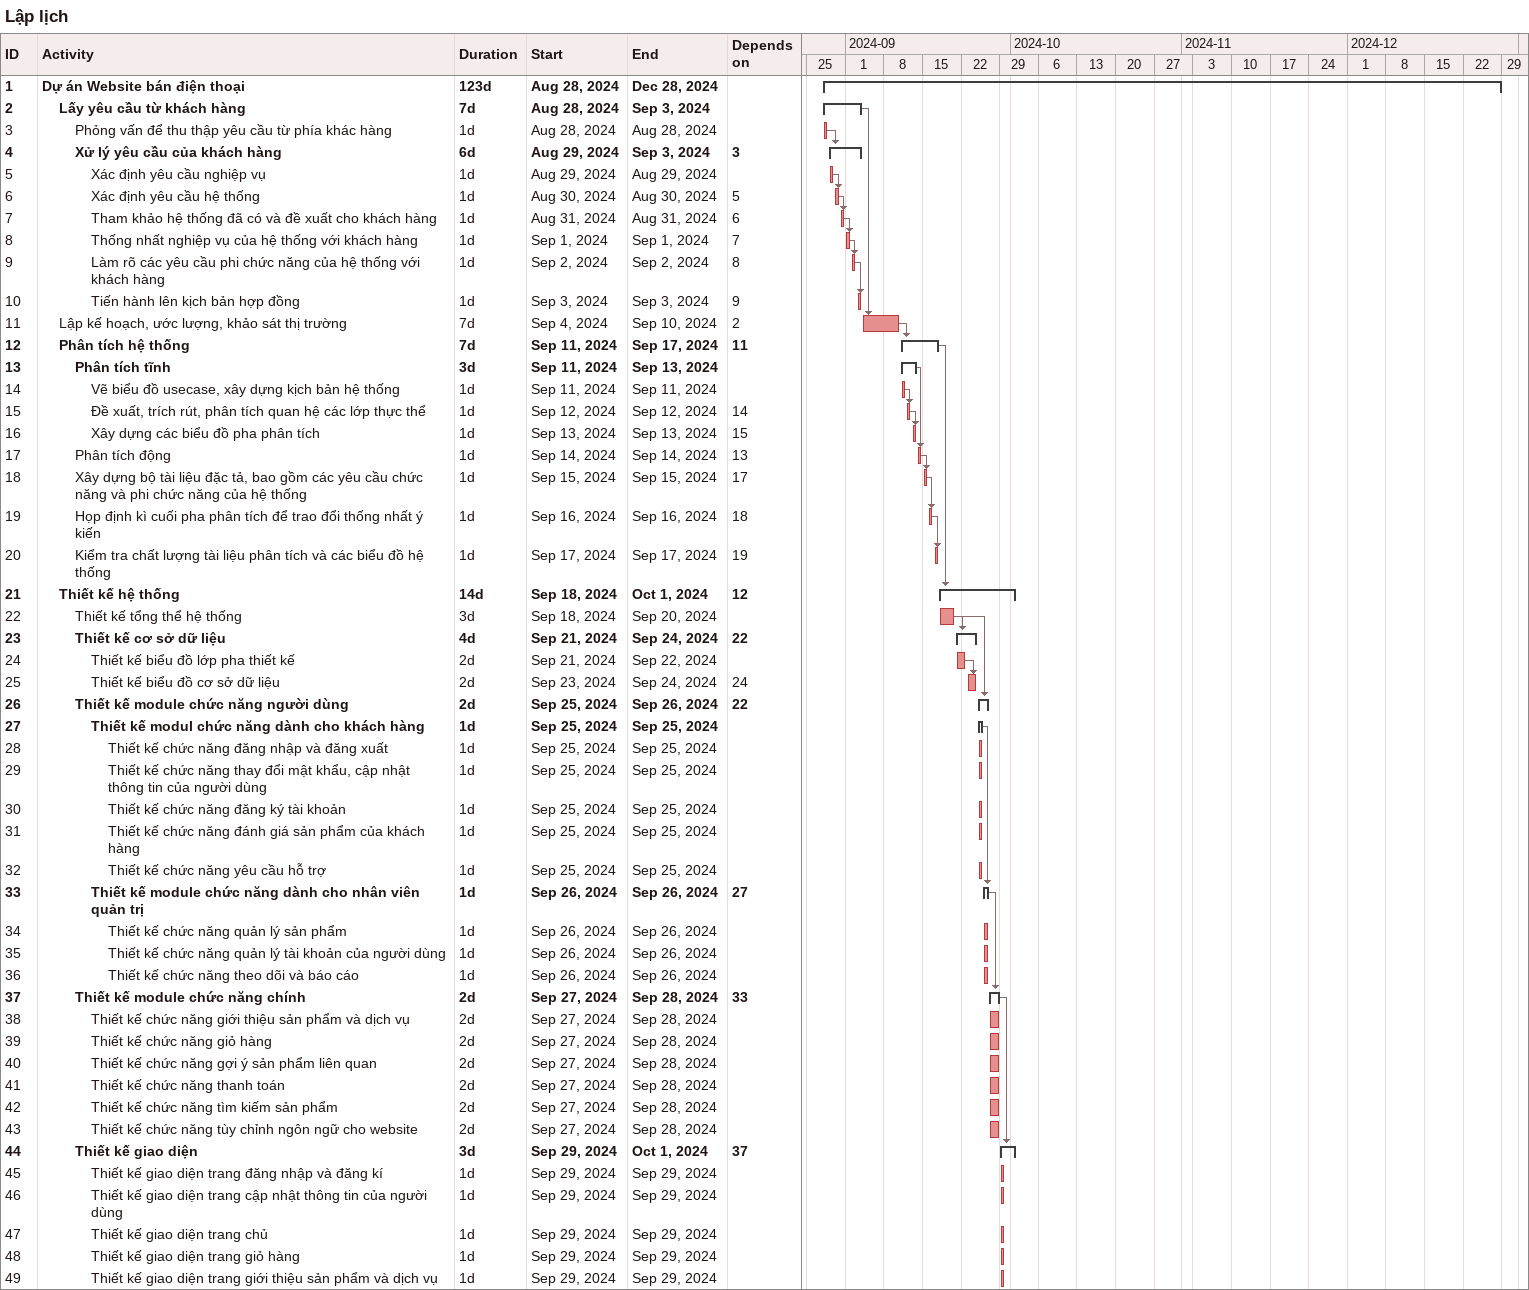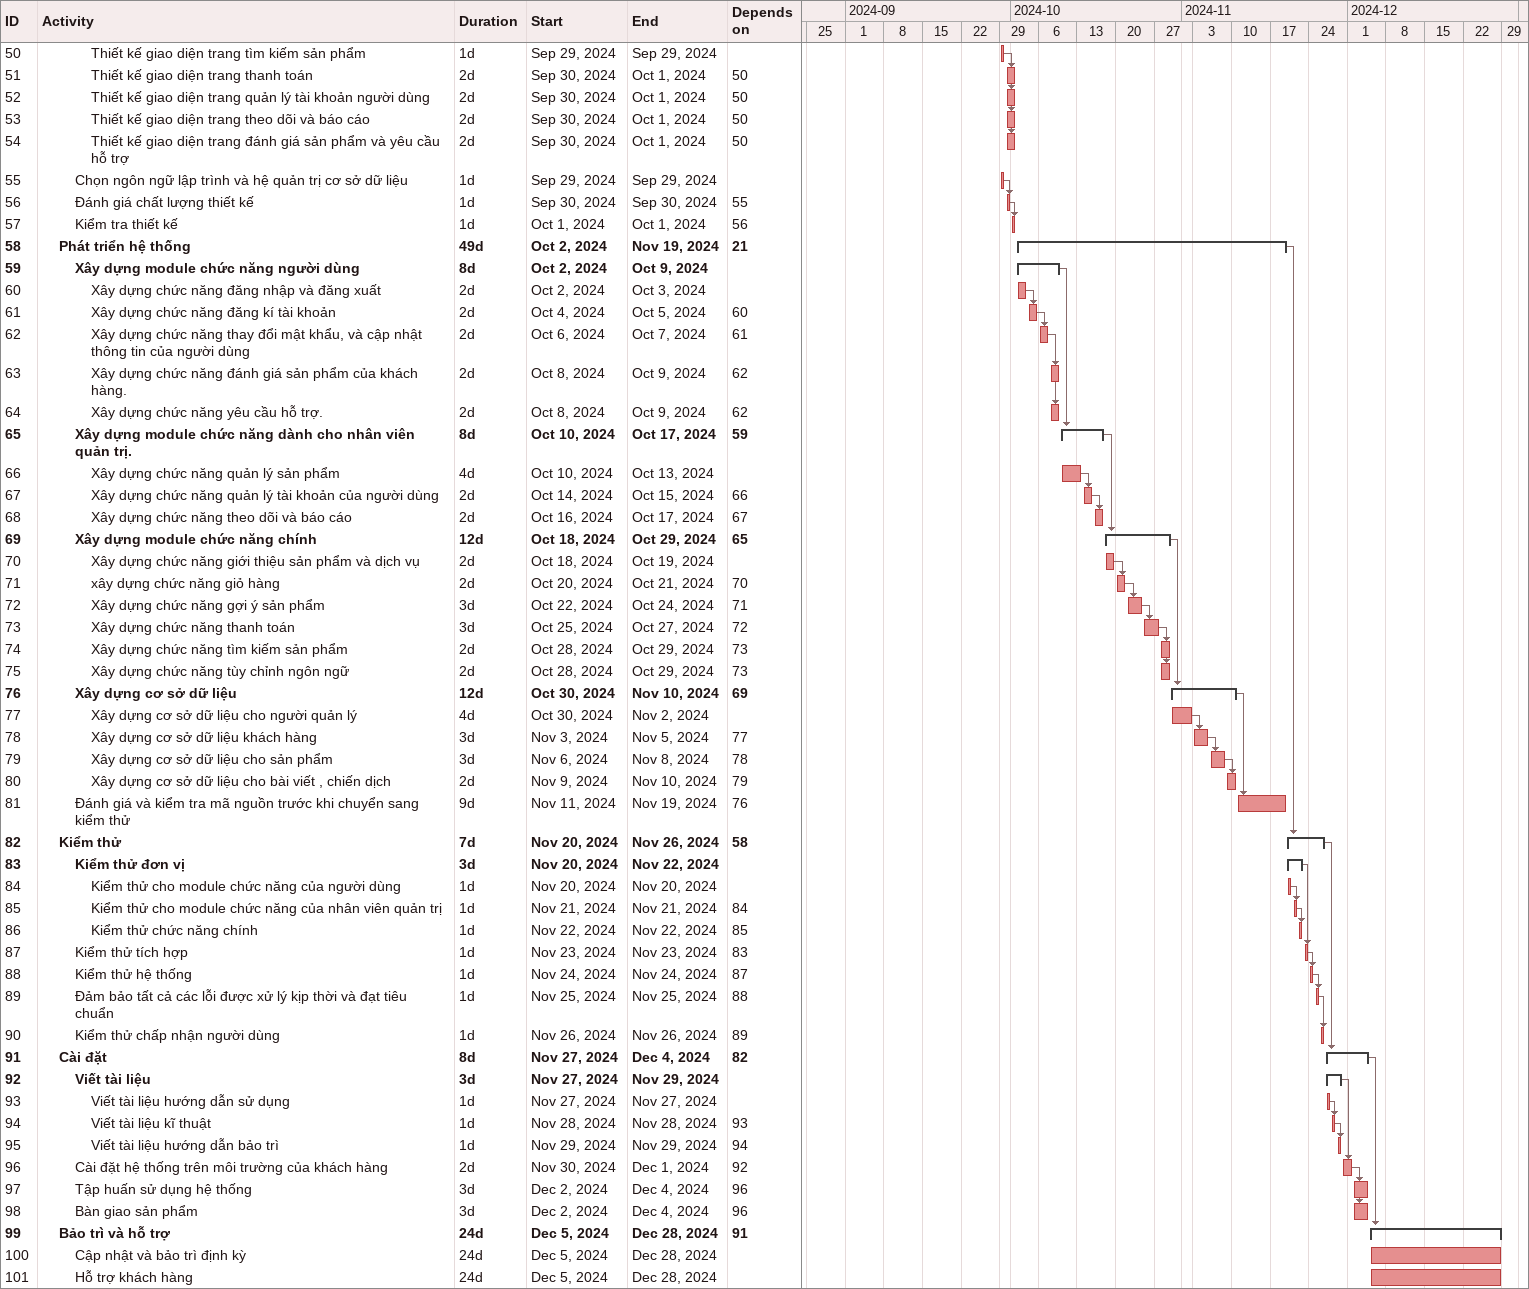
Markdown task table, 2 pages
Lập lịch

| ID | Level | Task | Duration | Start | Finish | Predecessors |
|---|---|---|---|---|---|---|
| 1 | 1 | **Dự án Website bán điện thoại** | 123d | 2024-08-28 | 2024-12-28 |  |
| 2 | 2 | **Lấy yêu cầu từ khách hàng** | 7d | 2024-08-28 | 2024-09-03 |  |
| 3 | 3 | Phỏng vấn để thu thập yêu cầu từ phía khác hàng | 1d | 2024-08-28 | 2024-08-28 |  |
| 4 | 3 | **Xử lý yêu cầu của khách hàng** | 6d | 2024-08-29 | 2024-09-03 | 3 |
| 5 | 4 | Xác định yêu cầu nghiệp vụ | 1d | 2024-08-29 | 2024-08-29 |  |
| 6 | 4 | Xác định yêu cầu hệ thống | 1d | 2024-08-30 | 2024-08-30 | 5 |
| 7 | 4 | Tham khảo hệ thống đã có và đề xuất cho khách hàng | 1d | 2024-08-31 | 2024-08-31 | 6 |
| 8 | 4 | Thống nhất nghiệp vụ của hệ thống với khách hàng | 1d | 2024-09-01 | 2024-09-01 | 7 |
| 9 | 4 | Làm rõ các yêu cầu phi chức năng của hệ thống với khách hàng | 1d | 2024-09-02 | 2024-09-02 | 8 |
| 10 | 4 | Tiến hành lên kịch bản hợp đồng | 1d | 2024-09-03 | 2024-09-03 | 9 |
| 11 | 2 | Lập kế hoạch, ước lượng, khảo sát thị trường | 7d | 2024-09-04 | 2024-09-10 | 2 |
| 12 | 2 | **Phân tích hệ thống** | 7d | 2024-09-11 | 2024-09-17 | 11 |
| 13 | 3 | **Phân tích tĩnh** | 3d | 2024-09-11 | 2024-09-13 |  |
| 14 | 4 | Vẽ biểu đồ usecase, xây dựng kịch bản hệ thống | 1d | 2024-09-11 | 2024-09-11 |  |
| 15 | 4 | Đề xuất, trích rút, phân tích quan hệ các lớp thực thể | 1d | 2024-09-12 | 2024-09-12 | 14 |
| 16 | 4 | Xây dựng các biểu đồ pha phân tích | 1d | 2024-09-13 | 2024-09-13 | 15 |
| 17 | 3 | Phân tích động | 1d | 2024-09-14 | 2024-09-14 | 13 |
| 18 | 3 | Xây dựng bộ tài liệu đặc tả, bao gồm các yêu cầu chức năng và phi chức năng của hệ thống | 1d | 2024-09-15 | 2024-09-15 | 17 |
| 19 | 3 | Họp định kì cuối pha phân tích để trao đổi thống nhất ý kiến | 1d | 2024-09-16 | 2024-09-16 | 18 |
| 20 | 3 | Kiểm tra chất lượng tài liệu phân tích và các biểu đồ hệ thống | 1d | 2024-09-17 | 2024-09-17 | 19 |
| 21 | 2 | **Thiết kế hệ thống** | 14d | 2024-09-18 | 2024-10-01 | 12 |
| 22 | 3 | Thiết kế tổng thể hệ thống | 3d | 2024-09-18 | 2024-09-20 |  |
| 23 | 3 | **Thiết kế cơ sở dữ liệu** | 4d | 2024-09-21 | 2024-09-24 | 22 |
| 24 | 4 | Thiết kế biểu đồ lớp pha thiết kế | 2d | 2024-09-21 | 2024-09-22 |  |
| 25 | 4 | Thiết kế biểu đồ cơ sở dữ liệu | 2d | 2024-09-23 | 2024-09-24 | 24 |
| 26 | 3 | **Thiết kế module chức năng người dùng** | 2d | 2024-09-25 | 2024-09-26 | 22 |
| 27 | 4 | **Thiết kế modul chức năng dành cho khách hàng** | 1d | 2024-09-25 | 2024-09-25 |  |
| 28 | 5 | Thiết kế chức năng đăng nhập và đăng xuất | 1d | 2024-09-25 | 2024-09-25 |  |
| 29 | 5 | Thiết kế chức năng thay đổi mật khẩu, cập nhật thông tin của người dùng | 1d | 2024-09-25 | 2024-09-25 |  |
| 30 | 5 | Thiết kế chức năng đăng ký tài khoản | 1d | 2024-09-25 | 2024-09-25 |  |
| 31 | 5 | Thiết kế chức năng đánh giá sản phẩm của khách hàng | 1d | 2024-09-25 | 2024-09-25 |  |
| 32 | 5 | Thiết kế chức năng yêu cầu hỗ trợ | 1d | 2024-09-25 | 2024-09-25 |  |
| 33 | 4 | **Thiết kế module chức năng dành cho nhân viên quản trị** | 1d | 2024-09-26 | 2024-09-26 | 27 |
| 34 | 5 | Thiết kế chức năng quản lý sản phẩm | 1d | 2024-09-26 | 2024-09-26 |  |
| 35 | 5 | Thiết kế chức năng quản lý tài khoản của người dùng | 1d | 2024-09-26 | 2024-09-26 |  |
| 36 | 5 | Thiết kế chức năng theo dõi và báo cáo | 1d | 2024-09-26 | 2024-09-26 |  |
| 37 | 3 | **Thiết kế module chức năng chính** | 2d | 2024-09-27 | 2024-09-28 | 33 |
| 38 | 4 | Thiết kế chức năng giới thiệu sản phẩm và dịch vụ | 2d | 2024-09-27 | 2024-09-28 |  |
| 39 | 4 | Thiết kế chức năng giỏ hàng | 2d | 2024-09-27 | 2024-09-28 |  |
| 40 | 4 | Thiết kế chức năng gợi ý sản phẩm liên quan | 2d | 2024-09-27 | 2024-09-28 |  |
| 41 | 4 | Thiết kế chức năng thanh toán | 2d | 2024-09-27 | 2024-09-28 |  |
| 42 | 4 | Thiết kế chức năng tìm kiếm sản phẩm | 2d | 2024-09-27 | 2024-09-28 |  |
| 43 | 4 | Thiết kế chức năng tùy chỉnh ngôn ngữ cho website | 2d | 2024-09-27 | 2024-09-28 |  |
| 44 | 3 | **Thiết kế giao diện** | 3d | 2024-09-29 | 2024-10-01 | 37 |
| 45 | 4 | Thiết kế giao diện trang đăng nhập và đăng kí | 1d | 2024-09-29 | 2024-09-29 |  |
| 46 | 4 | Thiết kế giao diện trang cập nhật thông tin của người dùng | 1d | 2024-09-29 | 2024-09-29 |  |
| 47 | 4 | Thiết kế giao diện trang chủ | 1d | 2024-09-29 | 2024-09-29 |  |
| 48 | 4 | Thiết kế giao diện trang giỏ hàng | 1d | 2024-09-29 | 2024-09-29 |  |
| 49 | 4 | Thiết kế giao diện trang giới thiệu sản phẩm và dịch vụ | 1d | 2024-09-29 | 2024-09-29 |  |
| 50 | 4 | Thiết kế giao diện trang tìm kiếm sản phẩm | 1d | 2024-09-29 | 2024-09-29 |  |
| 51 | 4 | Thiết kế giao diện trang thanh toán | 2d | 2024-09-30 | 2024-10-01 | 50 |
| 52 | 4 | Thiết kế giao diện trang quản lý tài khoản người dùng | 2d | 2024-09-30 | 2024-10-01 | 50 |
| 53 | 4 | Thiết kế giao diện trang theo dõi và báo cáo | 2d | 2024-09-30 | 2024-10-01 | 50 |
| 54 | 4 | Thiết kế giao diện trang đánh giá sản phẩm và yêu cầu hỗ trợ | 2d | 2024-09-30 | 2024-10-01 | 50 |
| 55 | 3 | Chọn ngôn ngữ lập trình và hệ quản trị cơ sở dữ liệu | 1d | 2024-09-29 | 2024-09-29 |  |
| 56 | 3 | Đánh giá chất lượng thiết kế | 1d | 2024-09-30 | 2024-09-30 | 55 |
| 57 | 3 | Kiểm tra thiết kế | 1d | 2024-10-01 | 2024-10-01 | 56 |
| 58 | 2 | **Phát triển hệ thống** | 49d | 2024-10-02 | 2024-11-19 | 21 |
| 59 | 3 | **Xây dựng module chức năng người dùng** | 8d | 2024-10-02 | 2024-10-09 |  |
| 60 | 4 | Xây dựng chức năng đăng nhập và đăng xuất | 2d | 2024-10-02 | 2024-10-03 |  |
| 61 | 4 | Xây dựng chức năng đăng kí tài khoản | 2d | 2024-10-04 | 2024-10-05 | 60 |
| 62 | 4 | Xây dựng chức năng thay đổi mật khẩu, và cập nhật thông tin của người dùng | 2d | 2024-10-06 | 2024-10-07 | 61 |
| 63 | 4 | Xây dựng chức năng đánh giá sản phẩm của khách hàng. | 2d | 2024-10-08 | 2024-10-09 | 62 |
| 64 | 4 | Xây dựng chức năng yêu cầu hỗ trợ. | 2d | 2024-10-08 | 2024-10-09 | 62 |
| 65 | 3 | **Xây dựng module chức năng dành cho nhân viên quản trị.** | 8d | 2024-10-10 | 2024-10-17 | 59 |
| 66 | 4 | Xây dựng chức năng quản lý sản phẩm | 4d | 2024-10-10 | 2024-10-13 |  |
| 67 | 4 | Xây dựng chức năng quản lý tài khoản của người dùng | 2d | 2024-10-14 | 2024-10-15 | 66 |
| 68 | 4 | Xây dựng chức năng theo dõi và báo cáo | 2d | 2024-10-16 | 2024-10-17 | 67 |
| 69 | 3 | **Xây dựng module chức năng chính** | 12d | 2024-10-18 | 2024-10-29 | 65 |
| 70 | 4 | Xây dựng chức năng giới thiệu sản phẩm và dịch vụ | 2d | 2024-10-18 | 2024-10-19 |  |
| 71 | 4 | xây dựng chức năng giỏ hàng | 2d | 2024-10-20 | 2024-10-21 | 70 |
| 72 | 4 | Xây dựng chức năng gợi ý sản phẩm | 3d | 2024-10-22 | 2024-10-24 | 71 |
| 73 | 4 | Xây dựng chức năng thanh toán | 3d | 2024-10-25 | 2024-10-27 | 72 |
| 74 | 4 | Xây dựng chức năng tìm kiếm sản phẩm | 2d | 2024-10-28 | 2024-10-29 | 73 |
| 75 | 4 | Xây dựng chức năng tùy chỉnh ngôn ngữ | 2d | 2024-10-28 | 2024-10-29 | 73 |
| 76 | 3 | **Xây dựng cơ sở dữ liệu** | 12d | 2024-10-30 | 2024-11-10 | 69 |
| 77 | 4 | Xây dựng cơ sở dữ liệu cho người quản lý | 4d | 2024-10-30 | 2024-11-02 |  |
| 78 | 4 | Xây dựng cơ sở dữ liệu khách hàng | 3d | 2024-11-03 | 2024-11-05 | 77 |
| 79 | 4 | Xây dựng cơ sở dữ liệu cho sản phẩm | 3d | 2024-11-06 | 2024-11-08 | 78 |
| 80 | 4 | Xây dựng cơ sở dữ liệu cho bài viết , chiến dịch | 2d | 2024-11-09 | 2024-11-10 | 79 |
| 81 | 3 | Đánh giá và kiểm tra mã nguồn trước khi chuyển sang kiểm thử | 9d | 2024-11-11 | 2024-11-19 | 76 |
| 82 | 2 | **Kiểm thử** | 7d | 2024-11-20 | 2024-11-26 | 58 |
| 83 | 3 | **Kiểm thử đơn vị** | 3d | 2024-11-20 | 2024-11-22 |  |
| 84 | 4 | Kiểm thử cho module chức năng của người dùng | 1d | 2024-11-20 | 2024-11-20 |  |
| 85 | 4 | Kiểm thử cho module chức năng của nhân viên quản trị | 1d | 2024-11-21 | 2024-11-21 | 84 |
| 86 | 4 | Kiểm thử chức năng chính | 1d | 2024-11-22 | 2024-11-22 | 85 |
| 87 | 3 | Kiểm thử tích hợp | 1d | 2024-11-23 | 2024-11-23 | 83 |
| 88 | 3 | Kiểm thử hệ thống | 1d | 2024-11-24 | 2024-11-24 | 87 |
| 89 | 3 | Đảm bảo tất cả các lỗi được xử lý kịp thời và đạt tiêu chuẩn | 1d | 2024-11-25 | 2024-11-25 | 88 |
| 90 | 3 | Kiểm thử chấp nhận người dùng | 1d | 2024-11-26 | 2024-11-26 | 89 |
| 91 | 2 | **Cài đặt** | 8d | 2024-11-27 | 2024-12-04 | 82 |
| 92 | 3 | **Viết tài liệu** | 3d | 2024-11-27 | 2024-11-29 |  |
| 93 | 4 | Viết tài liệu hướng dẫn sử dụng | 1d | 2024-11-27 | 2024-11-27 |  |
| 94 | 4 | Viết tài liệu kĩ thuật | 1d | 2024-11-28 | 2024-11-28 | 93 |
| 95 | 4 | Viết tài liệu hướng dẫn bảo trì | 1d | 2024-11-29 | 2024-11-29 | 94 |
| 96 | 3 | Cài đặt hệ thống trên môi trường của khách hàng | 2d | 2024-11-30 | 2024-12-01 | 92 |
| 97 | 3 | Tập huấn sử dụng hệ thống | 3d | 2024-12-02 | 2024-12-04 | 96 |
| 98 | 3 | Bàn giao sản phẩm | 3d | 2024-12-02 | 2024-12-04 | 96 |
| 99 | 2 | **Bảo trì và hỗ trợ** | 24d | 2024-12-05 | 2024-12-28 | 91 |
| 100 | 3 | Cập nhật và bảo trì định kỳ | 24d | 2024-12-05 | 2024-12-28 |  |
| 101 | 3 | Hỗ trợ khách hàng | 24d | 2024-12-05 | 2024-12-28 |  |
